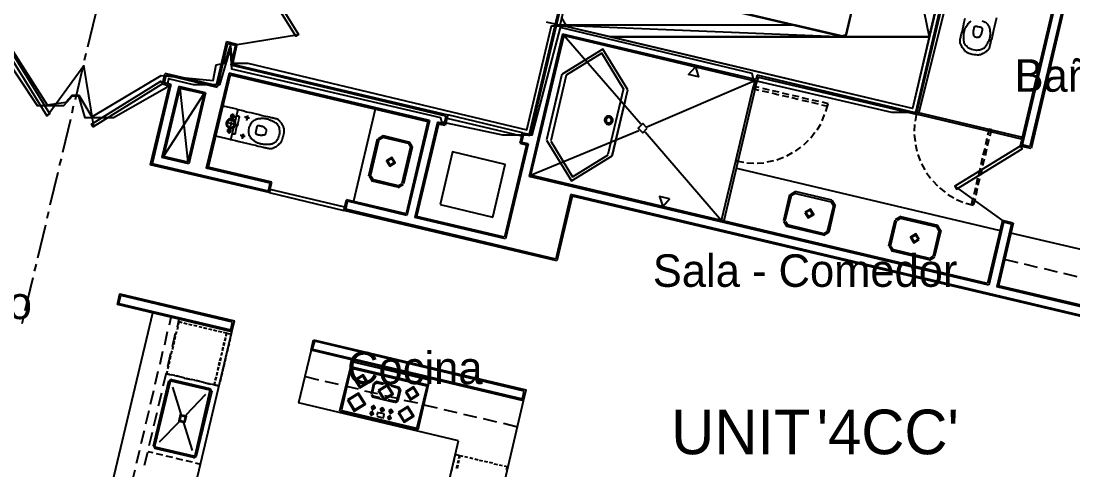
# Model space of a CAD drawing. Header units: feet. Extents: x -84 to 198, y -22 to 181.
# Drawn here: x 76.67 to 115.48, y 88.21 to 104.78 of the extents above; entities that cross this region are included whole.
import ezdxf
from ezdxf.enums import TextEntityAlignment as Align

# ---------------------------------------------------------------- set-up
doc = ezdxf.new("R2010")
doc.units = ezdxf.units.FT
for name, color, linetype in [('A-AREA-COMUN', 252, 'CONTINUOUS'), ('A-AREA-UNIDAD', 30, 'CONTINUOUS'), ('A-LINEA', 7, 'CONTINUOUS'), ('A-LINEA-FINA', 9, 'CONTINUOUS'), ('A-MURO-CONCRETO', 8, 'CONTINUOUS'), ('A-NOMBRE-ESPACIO', 2, 'CONTINUOUS'), ('A-TEXTO-PDF', 3, 'CONTINUOUS')]:
    doc.layers.add(name, color=color, linetype=linetype)

msp = doc.modelspace()

# ---------------------------------------------------------------- linework, layer by layer
at = {"layer": 'A-AREA-COMUN'}
for points in [[(97.12, 106.5244), (106.912, 104.2133), (107.12, 104.2844), (108.992, 112.3378)], [(76.192, 103.9644), (77.632, 101.6889), (78.32, 101.7778), (78.56, 102.0444), (78.8, 102.0444), (79.28, 101.2444), (81.84, 102.7733), (83.76, 102.5778), (83.872, 103.1644), (84.192, 103.2178), (84.4, 103.8578), (84.448, 103.2178), (85.04, 103.2178), (95.328, 100.7644), (96.24, 104.6044), (96.8, 104.6044), (96.608, 104.9244)]]:
    msp.add_lwpolyline(points, dxfattribs=at)
at = {"layer": 'A-AREA-UNIDAD'}
msp.add_lwpolyline([(110.848, 105.6533), (109.792, 101.4044), (108.8, 101.4044), (103.712, 102.5778), (103.648, 102.8444), (96.56, 104.5333), (95.52, 100.5689), (94.448, 100.5689), (92.192, 101.0489), (92.16, 101.2089), (84.448, 103.0044), (84.4, 103.8044), (84, 102.4178), (83.04, 102.4178), (82.112, 102.6489), (82.048, 102.3289), (80.08, 101.2089), (79.04, 101.2089), (78.8, 102.0089), (78.56, 102.0089), (78.24, 101.6533), (77.28, 101.6533), (75.872, 103.7689)], dxfattribs=at)
at = {"layer": 'A-LINEA'}
for p, q in [((110.8267, 106.3511), (109.6667, 101.3911)), ((110.8667, 106.2844), (109.6933, 101.3378)), ((115.2667, 105.9778), (113.8933, 100.1378)), ((115.3333, 106.0178), (113.9333, 100.0711)), ((96.64, 105.7911), (95.4133, 100.6044)), ((96.7067, 105.8311), (95.4533, 100.5378)), ((114.76, 105.3644), (113.5333, 100.1644)), ((114.8267, 105.4044), (113.6, 100.2044)), ((79.1333, 103.8311), (79.4267, 105.0444)), ((96.04, 104.7511), (96.56, 104.6311)), ((84.2533, 104.0178), (83.8667, 102.4044)), ((84.6478, 103.9119), (86.9103, 104.2816)), ((96.6533, 104.2978), (95.4133, 99.0444)), ((96.6933, 104.2444), (95.4667, 99.0844)), ((103.7867, 102.6178), (96.6533, 104.2978)), ((96.6933, 104.2444), (103.8267, 102.5511)), ((99.5333, 100.9778), (96.6933, 104.2444)), ((84.2933, 103.9511), (83.9067, 102.3378)), ((84.2933, 103.9511), (84.5867, 103.8844)), ((84.5867, 103.8844), (84.4133, 103.1511)), ((79.0133, 103.3378), (79.08, 103.5911)), ((77.6416, 101.2752), (78.9859, 103.1322)), ((78.68, 101.8844), (78.96, 103.0978)), ((78.9741, 103.1433), (79.3438, 100.8808)), ((81.8933, 102.4578), (81.9867, 102.8444)), ((83.8667, 102.4044), (81.9867, 102.8444)), ((84.3467, 102.8578), (83.5067, 99.3511)), ((91.7467, 101.1111), (84.3467, 102.8578)), ((92.3467, 101.2711), (84.4133, 103.1511)), ((84.48, 103.1911), (92.4133, 101.3111)), ((81.8933, 102.4578), (82.1333, 102.3911)), ((81.96, 102.4978), (82.0267, 102.7911)), ((82.2, 102.4311), (81.96, 102.4978)), ((82.0267, 102.7911), (83.9067, 102.3378)), ((84.3867, 102.7911), (83.5733, 99.3911)), ((84.3867, 102.7911), (91.68, 101.0711)), ((96.6267, 102.8178), (96.0533, 100.3911)), ((96.7867, 102.7778), (96.2133, 100.3511)), ((99.76, 100.8711), (103.7467, 102.5778)), ((103.8267, 102.7778), (103.7867, 102.6178)), ((109.6667, 101.3911), (103.8267, 102.7778)), ((103.8667, 102.7111), (103.8267, 102.5511)), ((103.8667, 102.7111), (109.6933, 101.3378)), ((82.1333, 102.3911), (81.44, 99.4711)), ((82.2, 102.4311), (81.5067, 99.5111)), ((82.4933, 102.3644), (81.8667, 99.7378)), ((82.5333, 102.2978), (81.9333, 99.7778)), ((81.9333, 99.7778), (83.4267, 102.0978)), ((83.48, 102.1244), (82.4933, 102.3644)), ((82.5333, 102.2978), (83.4267, 102.0978)), ((82.5333, 102.2978), (82.8267, 99.5644)), ((83.4267, 102.0978), (82.8267, 99.5644)), ((83.48, 102.1244), (82.8667, 99.5111)), ((96.5333, 102.4178), (96.0533, 100.3911)), ((98.8933, 102.2844), (98.32, 99.8578)), ((103.72, 102.3244), (103.72, 102.3244)), ((103.7467, 102.4044), (103.7467, 102.4044)), ((103.7467, 102.4044), (103.7467, 102.4044)), ((104.0133, 102.2044), (104.2533, 102.1511)), ((104.28, 102.2311), (104.04, 102.2844)), ((104.3867, 102.1244), (104.6267, 102.0578)), ((104.64, 102.1511), (104.4, 102.2044)), ((105.0133, 102.0578), (104.76, 102.1111)), ((104.7467, 102.0311), (104.9867, 101.9778)), ((105.1067, 101.9511), (105.3467, 101.8978)), ((105.3733, 101.9778), (105.1333, 102.0311)), ((105.48, 101.8578), (105.72, 101.8044)), ((105.7333, 101.8844), (105.4933, 101.9378)), ((105.84, 101.7778), (106.08, 101.7244)), ((106.1067, 101.8044), (105.8533, 101.8578)), ((106.4533, 101.7244), (106.2267, 101.7778)), ((106.36, 101.4444), (106.4533, 101.7244)), ((78.56, 101.3911), (78.6133, 101.6444)), ((84.0933, 101.6044), (83.8533, 100.5778)), ((84.1507, 101.6299), (84.0946, 101.5952)), ((84.64, 101.5244), (84.1467, 101.6311)), ((84.4267, 100.4444), (84.6667, 101.4711)), ((84.6787, 101.467), (84.6441, 101.5232)), ((89.7333, 101.5244), (88.9333, 98.1244)), ((92.4133, 101.3111), (92.32, 100.9244)), ((106.2267, 101.0978), (106.32, 101.3244)), ((109.7067, 101.3778), (109.6533, 101.0844)), ((109.7067, 101.3778), (109.6533, 101.0844)), ((78.2133, 99.9378), (78.5067, 101.1511)), ((91.68, 101.0711), (90.88, 97.6578)), ((91.7467, 101.1111), (90.9067, 97.6044)), ((92.04, 101.0444), (91.2, 97.5244)), ((92.08, 100.9778), (91.2667, 97.5644)), ((92.28, 100.9778), (92.04, 101.0444)), ((92.32, 100.9244), (92.08, 100.9778)), ((92.3467, 101.2711), (92.28, 100.9778)), ((98.2041, 101.1529), (98.2002, 101.1264)), ((98.2002, 101.1264), (98.2011, 101.0997)), ((98.2011, 101.0997), (98.2065, 101.0736)), ((98.2124, 101.1783), (98.2041, 101.1529)), ((98.2065, 101.0736), (98.2164, 101.0487)), ((98.2251, 101.2018), (98.2124, 101.1783)), ((98.2164, 101.0487), (98.2305, 101.026)), ((98.2416, 101.2228), (98.2251, 101.2018)), ((98.2305, 101.026), (98.2483, 101.0061)), ((98.2616, 101.2406), (98.2416, 101.2228)), ((98.2483, 101.0061), (98.2693, 100.9895)), ((98.256, 101.1407), (98.2535, 101.1234)), ((98.2535, 101.1234), (98.254, 101.106)), ((98.254, 101.106), (98.2576, 101.0889)), ((98.2614, 101.1572), (98.256, 101.1407)), ((98.2576, 101.0889), (98.264, 101.0727)), ((98.2697, 101.1726), (98.2614, 101.1572)), ((98.2843, 101.2547), (98.2616, 101.2406)), ((98.264, 101.0727), (98.2732, 101.0579)), ((98.2693, 100.9895), (98.2928, 100.9769)), ((98.2805, 101.1863), (98.2697, 101.1726)), ((98.2732, 101.0579), (98.2848, 101.0449)), ((98.2935, 101.1979), (98.2805, 101.1863)), ((98.3091, 101.2646), (98.2843, 101.2547)), ((98.2848, 101.0449), (98.2985, 101.0341)), ((98.2928, 100.9769), (98.3182, 100.9685)), ((98.3083, 101.2071), (98.2935, 101.1979)), ((98.2985, 101.0341), (98.3139, 101.0259)), ((98.3245, 101.2135), (98.3083, 101.2071)), ((98.3353, 101.27), (98.3091, 101.2646)), ((98.3139, 101.0259), (98.3304, 101.0204)), ((98.3182, 100.9685), (98.3447, 100.9647)), ((98.3416, 101.2171), (98.3245, 101.2135)), ((98.3304, 101.0204), (98.3477, 101.0179)), ((98.362, 101.2709), (98.3353, 101.27)), ((98.359, 101.2176), (98.3416, 101.2171)), ((98.3447, 100.9647), (98.3714, 100.9655)), ((98.3477, 101.0179), (98.3651, 101.0185)), ((98.3762, 101.2151), (98.359, 101.2176)), ((98.3884, 101.267), (98.362, 101.2709)), ((98.3651, 101.0185), (98.3822, 101.022)), ((98.3714, 100.9655), (98.3975, 100.971)), ((98.3928, 101.2097), (98.3762, 101.2151)), ((98.3822, 101.022), (98.3984, 101.0285)), ((98.4138, 101.2587), (98.3884, 101.267)), ((98.4081, 101.2014), (98.3928, 101.2097)), ((98.3975, 100.971), (98.4224, 100.9809)), ((98.3984, 101.0285), (98.4132, 101.0377)), ((98.4218, 101.1906), (98.4081, 101.2014)), ((98.4132, 101.0377), (98.4262, 101.0493)), ((98.4374, 101.246), (98.4138, 101.2587)), ((98.4334, 101.1776), (98.4218, 101.1906)), ((98.4224, 100.9809), (98.4451, 100.9949)), ((98.4262, 101.0493), (98.437, 101.063)), ((98.4426, 101.1628), (98.4334, 101.1776)), ((98.437, 101.063), (98.4452, 101.0783)), ((98.4584, 101.2295), (98.4374, 101.246)), ((98.4491, 101.1466), (98.4426, 101.1628)), ((98.4451, 100.9949), (98.465, 101.0127)), ((98.4452, 101.0783), (98.4507, 101.0949)), ((98.4526, 101.1296), (98.4491, 101.1466)), ((98.4507, 101.0949), (98.4532, 101.1121)), ((98.4532, 101.1121), (98.4526, 101.1296)), ((98.4762, 101.2095), (98.4584, 101.2295)), ((98.465, 101.0127), (98.4816, 101.0337)), ((98.4902, 101.1868), (98.4762, 101.2095)), ((98.4816, 101.0337), (98.4942, 101.0573)), ((98.5002, 101.162), (98.4902, 101.1868)), ((98.4942, 101.0573), (98.5026, 101.0827)), ((98.5056, 101.1358), (98.5002, 101.162)), ((98.5026, 101.0827), (98.5064, 101.1091)), ((98.5064, 101.1091), (98.5056, 101.1358)), ((106.04, 100.7644), (106.1733, 100.9778)), ((109.64, 100.9644), (109.6267, 100.7111)), ((109.64, 100.9644), (109.6267, 100.7111)), ((83.8546, 100.5685), (83.8893, 100.5124)), ((83.8933, 100.5244), (84.3733, 100.4178)), ((90.0317, 100.5466), (89.8311, 100.4228)), ((90.0267, 100.5511), (90.9733, 100.3244)), ((95.1733, 100.6578), (95.08, 100.2711)), ((95.2133, 100.6044), (95.1333, 100.3111)), ((95.1733, 100.6578), (95.4133, 100.6044)), ((95.4533, 100.5378), (95.2133, 100.6044)), ((95.4667, 99.0844), (99.4667, 100.7378)), ((99.6933, 100.6844), (102.52, 97.4178)), ((105.8133, 100.4711), (105.96, 100.6711)), ((109.6267, 100.5911), (109.6533, 100.3378)), ((109.6267, 100.5911), (109.6533, 100.3378)), ((112.4267, 100.7378), (112.4267, 100.7378)), ((112.4267, 100.7378), (112.4267, 100.7378)), ((84.3826, 100.4057), (84.4387, 100.4404)), ((89.5067, 99.0711), (89.8267, 100.4311)), ((89.56, 99.0578), (89.88, 100.4178)), ((90.0164, 100.4818), (89.896, 100.4075)), ((90.0133, 100.4978), (90.96, 100.2711)), ((91.04, 100.1378), (90.72, 98.7778)), ((91.1067, 100.1244), (90.7867, 98.7644)), ((91.0506, 100.1348), (90.9764, 100.2551)), ((91.1155, 100.1194), (90.9917, 100.32)), ((95.3867, 100.2444), (94.5467, 96.7378)), ((95.3867, 100.2444), (95.1333, 100.2978)), ((105.24, 99.9778), (105.44, 100.1244)), ((105.5467, 100.2044), (105.72, 100.3778)), ((109.6667, 100.2178), (109.72, 99.9778)), ((109.6667, 100.2178), (109.72, 99.9778)), ((112.3067, 100.4444), (112.2533, 100.2044)), ((112.3067, 100.4444), (112.2533, 100.2044)), ((112.3333, 100.1778), (112.3867, 100.4178)), ((112.3333, 100.1778), (112.3867, 100.4178)), ((113.9333, 100.0711), (113.5333, 100.1644)), ((113.56, 100.4711), (113.56, 100.4711)), ((113.8933, 100.1378), (113.6, 100.2044)), ((82.8667, 99.5111), (81.8667, 99.7378)), ((82.8267, 99.5644), (81.9333, 99.7778)), ((104.56, 99.6578), (104.8, 99.7511)), ((104.92, 99.8044), (105.1333, 99.9244)), ((109.76, 99.8578), (109.84, 99.6178)), ((109.76, 99.8578), (109.84, 99.6178)), ((112.2267, 100.0711), (112.16, 99.8311)), ((112.2267, 100.0711), (112.1733, 99.8311)), ((112.2533, 99.8178), (112.3067, 100.0578)), ((112.2533, 99.8178), (112.3067, 100.0578)), ((78.0933, 99.4444), (78.16, 99.6978)), ((85.8267, 98.4444), (81.44, 99.4711)), ((85.8, 98.4978), (81.5067, 99.5111)), ((85.8667, 98.7911), (83.5067, 99.3511)), ((85.92, 98.8311), (83.5733, 99.3911)), ((103.04, 99.6178), (103.3333, 99.5644)), ((103.0667, 99.5644), (103.0667, 99.5644)), ((103.0667, 99.5644), (103.0667, 99.5644)), ((103.0667, 99.3511), (112.8, 97.0444)), ((103.4533, 99.5511), (103.7067, 99.5378)), ((103.8267, 99.5378), (104.08, 99.5511)), ((104.2, 99.5778), (104.44, 99.6311)), ((109.8933, 99.5111), (110.0133, 99.2844)), ((109.8933, 99.5111), (110.0133, 99.2844)), ((112.0533, 99.3511), (112, 99.0978)), ((112.0533, 99.3511), (112, 99.0978)), ((112.1333, 99.7111), (112.08, 99.4711)), ((112.1333, 99.7111), (112.08, 99.4711)), ((112.16, 99.4444), (112.2133, 99.6978)), ((112.16, 99.4444), (112.2133, 99.6978)), ((77.7467, 97.9911), (78.04, 99.2044)), ((89.5111, 99.0628), (89.635, 98.8623)), ((89.576, 99.0475), (89.6503, 98.9271)), ((112.3733, 95.0311), (95.4133, 99.0444)), ((112.3333, 95.0978), (95.4667, 99.0844)), ((110.08, 99.1778), (110.2267, 98.9778)), ((110.08, 99.1778), (110.2267, 98.9778)), ((111.96, 98.9778), (111.9067, 98.7378)), ((111.96, 98.9778), (111.9067, 98.7378)), ((111.9867, 98.7244), (112.04, 98.9644)), ((111.9867, 98.7244), (112.04, 98.9644)), ((112.08, 99.0844), (112.1333, 99.3244)), ((112.08, 99.0844), (112.1333, 99.3244)), ((85.8, 98.4978), (85.8667, 98.7911)), ((85.8267, 98.4444), (85.92, 98.8311)), ((90.5733, 98.6444), (89.6267, 98.8711)), ((90.6, 98.6978), (89.64, 98.9244)), ((90.5816, 98.6356), (90.7822, 98.7594)), ((90.597, 98.7005), (90.7173, 98.7748)), ((110.3067, 98.8844), (110.48, 98.6978)), ((110.3067, 98.8844), (110.48, 98.6978)), ((110.56, 98.6178), (110.76, 98.4578)), ((110.56, 98.6178), (110.76, 98.4578)), ((111.1291, 98.6694), (112.8877, 97.4005)), ((111.88, 98.6178), (111.8267, 98.3778)), ((111.88, 98.6178), (111.8267, 98.3778)), ((111.9067, 98.3511), (111.96, 98.6044)), ((111.9067, 98.3511), (111.96, 98.6044)), ((96.96, 98.3778), (96.4, 95.9911)), ((97, 98.3111), (96.44, 95.9244)), ((118.1067, 93.3644), (96.96, 98.3778)), ((118.1467, 93.3111), (97, 98.3111)), ((105.0267, 98.3644), (104.8, 97.4044)), ((105.08, 98.3378), (104.8533, 97.3911)), ((105.2317, 98.48), (105.0311, 98.3561)), ((105.2164, 98.4151), (105.096, 98.3408)), ((106.5733, 98.0978), (105.2133, 98.4178)), ((106.5867, 98.1644), (105.2267, 98.4844)), ((110.8667, 98.3778), (111.08, 98.2578)), ((110.8667, 98.3778), (111.08, 98.2578)), ((111.1867, 98.1911), (111.4133, 98.0978)), ((111.1867, 98.1911), (111.4133, 98.0978)), ((111.8267, 98.0044), (111.88, 98.2311)), ((111.8267, 98.0044), (111.88, 98.2311)), ((88.5867, 97.7911), (88.68, 98.1778)), ((88.6533, 97.8178), (88.72, 98.1244)), ((96.4, 95.9911), (88.6533, 97.8311)), ((90.88, 97.6578), (88.68, 98.1778)), ((90.9067, 97.6044), (88.72, 98.1244)), ((92.1333, 98.0044), (94.08, 97.5378)), ((106.4267, 97.0178), (106.6533, 97.9778)), ((106.48, 97.0044), (106.7067, 97.9644)), ((106.6506, 97.9748), (106.5764, 98.0951)), ((106.7155, 97.9594), (106.5917, 98.16)), ((111.5333, 98.0578), (111.8133, 97.9778)), ((111.5333, 98.0578), (111.8133, 97.9778)), ((77.64, 97.4978), (77.6933, 97.7511)), ((96.44, 95.9244), (88.5867, 97.7911)), ((94.5467, 96.7378), (91.2, 97.5244)), ((94.5067, 96.8044), (91.2667, 97.5644)), ((108.6933, 96.4844), (108.92, 97.4444)), ((108.7467, 96.4711), (108.9733, 97.4178)), ((109.125, 97.56), (108.9245, 97.4361)), ((109.1097, 97.4951), (108.9894, 97.4208)), ((109.1067, 97.4978), (110.4667, 97.1778)), ((109.12, 97.5644), (110.48, 97.2444)), ((112.88, 97.4178), (112.3333, 95.0978)), ((113.28, 97.3244), (112.88, 97.4178)), ((77.2933, 96.0444), (77.5867, 97.2578)), ((104.8045, 97.3961), (104.9283, 97.1956)), ((104.8694, 97.3808), (104.9436, 97.2605)), ((104.92, 97.2044), (106.28, 96.8844)), ((104.9333, 97.2711), (106.2933, 96.9378)), ((110.5467, 97.0578), (110.32, 96.0978)), ((110.6, 97.0444), (110.3733, 96.0844)), ((110.544, 97.0414), (110.4697, 97.1618)), ((110.6089, 97.0261), (110.485, 97.2266)), ((112.92, 97.3511), (112.3733, 95.0311)), ((113.2133, 97.2844), (112.6667, 94.9644)), ((113.28, 97.3244), (112.7333, 95.0044)), ((113.2133, 97.2844), (112.92, 97.3511)), ((106.2883, 96.8756), (106.4889, 96.9994)), ((106.3036, 96.9405), (106.424, 97.0148)), ((118.0533, 95.8044), (113.1867, 96.9511)), ((108.6978, 96.4761), (108.8216, 96.2756)), ((108.7627, 96.4608), (108.837, 96.3405)), ((110.1733, 95.9644), (108.8133, 96.2844)), ((110.1867, 96.0178), (108.8267, 96.3511)), ((110.1816, 95.9556), (110.3822, 96.0794)), ((110.197, 96.0205), (110.3173, 96.0948)), ((113.4533, 95.8578), (112.96, 95.9778)), ((77.1733, 95.5511), (77.24, 95.8044)), ((114.1733, 95.6844), (113.6933, 95.8044)), ((114.9067, 95.5111), (114.4267, 95.6311)), ((76.8267, 94.0978), (77.12, 95.3111)), ((115.64, 95.3378), (115.1467, 95.4578)), ((117.64, 93.7911), (112.6667, 94.9644)), ((117.6, 93.8578), (112.7333, 95.0044)), ((84.4533, 93.3111), (80.2267, 94.3111)), ((80.28, 94.3511), (80.36, 94.6444)), ((80.28, 94.3511), (84.4133, 93.3778)), ((84.48, 93.6711), (80.36, 94.6444)), ((79.44, 85.1644), (81.5333, 94.0044)), ((76.72, 93.6178), (76.7733, 93.8578)), ((82.1467, 93.5644), (82.2133, 93.8444)), ((82.44, 93.4978), (82.5067, 93.7778)), ((82.68, 93.6444), (82.8, 93.6044)), ((82.8533, 93.5911), (82.9733, 93.5644)), ((83.04, 93.5511), (83.16, 93.5244)), ((84.4133, 93.3778), (84.48, 93.6711)), ((84.4533, 93.3111), (84.5467, 93.7111)), ((81.9733, 92.8311), (82.08, 93.3244)), ((82.2667, 92.7644), (82.3733, 93.2578)), ((82.3467, 93.0311), (82.3733, 93.1511)), ((82.3867, 93.2044), (82.4267, 93.3244)), ((82.44, 93.3911), (82.4667, 93.5111)), ((82.84, 86.5244), (84.4533, 93.3111)), ((83.2267, 93.5111), (83.3467, 93.4844)), ((83.4, 93.4711), (83.5333, 93.4311)), ((83.5867, 93.4178), (83.7067, 93.3911)), ((83.7733, 93.3778), (83.8933, 93.3511)), ((83.9467, 93.3378), (84.08, 93.3111)), ((82.2667, 92.6578), (82.2933, 92.7778)), ((82.3067, 92.8444), (82.3333, 92.9644)), ((84.16, 92.9111), (84.1333, 92.7911)), ((84.16, 92.7911), (84.1867, 92.9111)), ((84.2133, 93.0978), (84.1733, 92.9778)), ((84.2, 92.9778), (84.2267, 93.0978)), ((84.3467, 92.8711), (84.32, 92.7511)), ((84.3867, 93.0578), (84.36, 92.9378)), ((87.3733, 92.6311), (87.4667, 93.0178)), ((87.4267, 92.6711), (87.5067, 92.9644)), ((87.4667, 93.0178), (95.3067, 91.1644)), ((95.24, 91.1244), (87.5067, 92.9644)), ((81.8, 92.1111), (81.9067, 92.5911)), ((82.0933, 92.0311), (82.2, 92.5244)), ((82.1733, 92.2978), (82.2, 92.4178)), ((82.2133, 92.4844), (82.2533, 92.6044)), ((84.04, 92.3644), (84, 92.2444)), ((84.0267, 92.2444), (84.0533, 92.3644)), ((84.08, 92.5511), (84.0533, 92.4311)), ((84.0667, 92.4311), (84.0933, 92.5511)), ((84.12, 92.7378), (84.0933, 92.6178)), ((84.1067, 92.6044), (84.1467, 92.7244)), ((84.2533, 92.5111), (84.2267, 92.3911)), ((84.3067, 92.6978), (84.28, 92.5644)), ((87.3733, 92.6311), (86.9067, 90.6844)), ((95.2133, 90.7644), (87.3733, 92.6311)), ((87.4267, 92.6711), (95.1733, 90.8311)), ((82.0933, 91.9378), (82.12, 92.0578)), ((82.1333, 92.1111), (82.16, 92.2311)), ((83.9467, 92.0044), (83.92, 91.8844)), ((83.9333, 91.8844), (83.9733, 92.0044)), ((83.9867, 92.1911), (83.96, 92.0711)), ((83.9867, 92.0578), (84.0133, 92.1778)), ((84.1733, 92.1511), (84.1467, 92.0178)), ((84.2133, 92.3244), (84.1867, 92.2044)), ((88.8267, 92.0178), (88.4267, 90.3778)), ((88.8267, 92.0178), (91.6933, 91.3378)), ((81.6267, 91.3778), (81.7333, 91.8578)), ((81.92, 91.3111), (82.04, 91.7911)), ((82.0267, 91.7644), (82.2133, 91.7244)), ((82.0533, 91.7644), (82.08, 91.8711)), ((82.16, 91.7378), (82.0533, 91.7644)), ((82.3467, 91.6978), (82.2267, 91.7244)), ((82.3333, 91.6978), (82.5733, 91.6444)), ((82.52, 91.6578), (82.4, 91.6844)), ((82.7067, 91.6044), (82.5867, 91.6311)), ((82.6933, 91.6044), (82.9467, 91.5511)), ((82.8933, 91.5644), (82.7733, 91.5911)), ((83.8667, 91.6444), (83.8267, 91.5244)), ((83.8533, 91.5111), (83.88, 91.6311)), ((83.9067, 91.8178), (83.88, 91.6978)), ((83.8933, 91.6978), (83.92, 91.8178)), ((84.04, 91.5911), (84.0133, 91.4711)), ((84.0933, 91.7778), (84.0533, 91.6578)), ((84.1333, 91.9644), (84.1067, 91.8444)), ((87.6533, 91.5244), (87.1333, 91.6578)), ((88.84, 91.9511), (88.4933, 90.4311)), ((88.8779, 91.9639), (88.8539, 91.949)), ((88.8667, 91.9644), (91.6267, 91.3111)), ((81.56, 89.0978), (82.12, 91.4978)), ((81.6133, 89.0844), (82.1867, 91.4844)), ((82.2266, 91.5488), (82.1223, 91.4844)), ((82.2113, 91.4839), (82.1872, 91.469)), ((82.2, 91.4978), (83.6267, 91.1644)), ((82.2267, 91.5511), (83.64, 91.2178)), ((82.2667, 91.2711), (82.5733, 90.2711)), ((83.08, 91.5244), (82.9467, 91.5511)), ((83.0667, 91.5244), (83.3067, 91.4711)), ((83.2533, 91.4844), (83.1333, 91.5111)), ((83.44, 91.4311), (83.32, 91.4578)), ((83.4267, 91.4444), (83.6667, 91.3778)), ((83.6267, 91.3911), (83.4933, 91.4178)), ((83.7177, 91.1112), (83.6533, 91.2154)), ((83.7867, 91.3511), (83.9733, 91.3111)), ((83.8133, 91.3511), (83.84, 91.4578)), ((88.3867, 91.3644), (87.8933, 91.4711)), ((89.12, 91.1911), (88.6267, 91.2978)), ((89.68, 91.4044), (89.5867, 91.0044)), ((89.7067, 91.3778), (89.6267, 91.0178)), ((89.7866, 91.4688), (89.6823, 91.4044)), ((89.7938, 91.4162), (89.7216, 91.3716)), ((90.6, 91.2711), (89.7733, 91.4711)), ((90.04, 91.3644), (89.7867, 91.4178)), ((90.5733, 91.2311), (90.3333, 91.2978)), ((90.6251, 91.1573), (90.5805, 91.2295)), ((90.6777, 91.1645), (90.6133, 91.2688)), ((91.64, 91.2844), (91.28, 89.7644)), ((91.6933, 91.3378), (91.3067, 89.6978)), ((91.6528, 91.2865), (91.6379, 91.3106)), ((81.4533, 90.6444), (81.5733, 91.1378)), ((81.7467, 90.5778), (81.8667, 91.0578)), ((83.48, 90.9911), (82.7467, 90.2311)), ((83.64, 91.1378), (83.08, 88.7378)), ((83.7067, 91.1244), (83.1333, 88.7244)), ((83.6528, 91.1265), (83.6379, 91.1506)), ((89.84, 91.0178), (89.36, 91.1244)), ((89.589, 90.9911), (89.6534, 90.8868)), ((89.6283, 90.9983), (89.6729, 90.9261)), ((90.4667, 90.6978), (89.64, 90.8978)), ((89.92, 90.8711), (89.6667, 90.9378)), ((90.5733, 90.8444), (90.0933, 90.9511)), ((90.6267, 91.1644), (90.5333, 90.7911)), ((90.6667, 91.1644), (90.5733, 90.7644)), ((95.1733, 90.8311), (95.24, 91.1244)), ((95.2133, 90.7644), (95.3067, 91.1644)), ((92.8133, 89.2844), (86.9067, 90.6844)), ((88.4939, 90.429), (88.5087, 90.405)), ((89.6533, 90.5511), (89.64, 90.4844)), ((89.9867, 90.4711), (89.96, 90.4044)), ((90, 90.4711), (89.9867, 90.3911)), ((89.9867, 90.4711), (89.9867, 90.4711)), ((90.4667, 90.7511), (90.2133, 90.8044)), ((90.4729, 90.7394), (90.5451, 90.784)), ((90.48, 90.7001), (90.5843, 90.7645)), ((91.3067, 90.6711), (90.8133, 90.7778)), ((92.04, 90.4978), (91.5467, 90.6044)), ((92.76, 90.3244), (92.28, 90.4311)), ((93.36, 82.9111), (95.2133, 90.7644)), ((81.28, 89.9111), (81.4, 90.4044)), ((81.5733, 89.8444), (81.6933, 90.3378)), ((88.4267, 90.3778), (91.3067, 89.6978)), ((88.5067, 90.4044), (91.2667, 89.7511)), ((89.6, 90.3378), (89.5867, 90.2578)), ((89.8267, 90.3244), (89.8, 90.2178)), ((89.8005, 90.2024), (89.8154, 90.1783)), ((89.8133, 90.1911), (90.0133, 90.1378)), ((89.8513, 90.3372), (89.8272, 90.3224)), ((89.8533, 90.3378), (90.0533, 90.2978)), ((90.0154, 90.1383), (90.0395, 90.1532)), ((90.04, 90.1511), (90.0667, 90.2711)), ((90.0661, 90.2598), (90.0513, 90.2839)), ((90.2533, 90.1778), (90.2267, 90.1111)), ((90.2533, 90.1778), (90.2533, 90.1778)), ((90.2667, 90.1778), (90.2533, 90.0978)), ((90.3067, 90.3911), (90.28, 90.3244)), ((90.32, 90.3911), (90.3067, 90.3244)), ((90.3067, 90.3911), (90.3067, 90.3911)), ((93.4933, 90.1511), (93.0133, 90.2578)), ((94.2267, 89.9778), (93.7333, 90.0978)), ((81.1067, 89.1911), (81.2267, 89.6711)), ((82.5067, 89.9911), (81.7733, 89.2311)), ((82.6667, 89.9511), (82.9867, 88.9244)), ((91.2687, 89.7516), (91.2928, 89.7665)), ((94.9867, 89.7911), (94.4667, 89.9244)), ((81.4, 89.1111), (81.52, 89.6044)), ((91.6667, 84.4444), (92.8133, 89.2844)), ((80.9333, 88.4578), (81.0533, 88.9378)), ((81.2267, 88.3911), (81.3467, 88.8711)), ((81.3467, 88.8978), (81.5333, 88.8578)), ((81.5623, 89.0977), (81.6267, 88.9934)), ((83.04, 88.6711), (81.6133, 89.0044)), ((83.0533, 88.7244), (81.6267, 89.0578)), ((81.6272, 89.0824), (81.6421, 89.0583)), ((81.6533, 88.8178), (81.8933, 88.7644)), ((82.0133, 88.7378), (82.2667, 88.6844)), ((82.3867, 88.6444), (82.6267, 88.5911)), ((82.7467, 88.5644), (82.9867, 88.5111)), ((83.04, 88.6601), (83.1443, 88.7245)), ((83.0554, 88.725), (83.0795, 88.7398)), ((92.6533, 88.6178), (92.6267, 88.4844)), ((92.7867, 88.4578), (92.8133, 88.5778)), ((92.8267, 88.5644), (92.8, 88.4444)), ((93.16, 88.6711), (93.04, 88.6978)), ((93.3467, 88.6178), (93.2267, 88.6578)), ((93.5333, 88.5778), (93.4133, 88.6044)), ((93.7067, 88.5378), (93.5867, 88.5644)), ((93.8933, 88.4978), (93.7733, 88.5244)), ((94.08, 88.4578), (93.96, 88.4844)), ((80.76, 87.7244), (80.88, 88.2178)), ((83.1067, 88.4711), (83.2933, 88.4311)), ((92.56, 88.2444), (92.5333, 88.1244)), ((92.6, 88.4311), (92.5733, 88.3111)), ((92.7333, 88.2711), (92.7733, 88.3911)), ((92.7867, 88.3911), (92.76, 88.2711)), ((94.2667, 88.4044), (94.1333, 88.4311)), ((94.44, 88.3644), (94.32, 88.3911))]:
    msp.add_line(p, q, dxfattribs=at)
for points in [[(97.7333, 117.0311), (106.56, 114.9378), (106.7867, 115.9111), (114.5733, 114.0711), (113.88, 111.1511), (111.9333, 111.6178), (109.56, 101.5511), (96.56, 104.6311), (97.0133, 106.5778), (107.0933, 104.1911), (109.0133, 112.2978), (97.28, 115.0844), (97.7333, 117.0311)], [(85.3333, 106.8444), (86.9067, 104.2844), (86.8133, 104.2178), (85.2267, 106.7778), (85.3333, 106.8444)], [(111.4933, 104.8711), (111.4533, 104.7244), (111.4267, 104.5911), (111.4, 104.4844), (111.3867, 104.4044), (111.3733, 104.3378), (111.36, 104.2978), (111.3467, 104.2711), (111.3467, 104.2578), (111.3467, 104.2444), (111.3467, 104.2311), (111.3333, 104.2178), (111.3333, 104.2044), (111.3333, 104.1911), (111.3333, 104.1778), (111.3333, 104.1644), (111.32, 104.1511), (111.32, 104.1378), (111.32, 104.1244), (111.3067, 104.1111), (111.3067, 104.0844), (111.3067, 104.0711), (111.3067, 104.0578), (111.3067, 104.0444), (111.3067, 104.0311), (111.3067, 104.0178), (111.3067, 104.0044), (111.3067, 103.9911), (111.3067, 103.9644), (111.32, 103.9511), (111.32, 103.9378), (111.3333, 103.9244), (111.3467, 103.8978), (111.3467, 103.8844), (111.36, 103.8711), (111.3733, 103.8444), (111.3733, 103.8311), (111.3867, 103.8178), (111.4, 103.7911), (111.4133, 103.7778), (111.4267, 103.7644), (111.44, 103.7378), (111.4533, 103.7244), (111.4667, 103.6978), (111.4933, 103.6844), (111.52, 103.6578), (111.5467, 103.6311), (111.5867, 103.6178), (111.64, 103.5911), (111.6933, 103.5778), (111.76, 103.5511), (111.84, 103.5378), (111.8933, 103.5378), (111.9467, 103.5244), (112, 103.5244), (112.0267, 103.5378), (112.0667, 103.5378), (112.0933, 103.5511), (112.12, 103.5644), (112.1467, 103.5778), (112.16, 103.5911), (112.1867, 103.5911), (112.2, 103.6044), (112.2133, 103.6178), (112.24, 103.6311), (112.2533, 103.6444), (112.2667, 103.6578), (112.28, 103.6578), (112.3067, 103.6711), (112.32, 103.6844), (112.3333, 103.6978), (112.3467, 103.7111), (112.36, 103.7244), (112.3733, 103.7378), (112.3733, 103.7511), (112.3867, 103.7644), (112.4, 103.7778), (112.4, 103.7911), (112.4, 103.8044), (112.4133, 103.8178), (112.4133, 103.8311), (112.4133, 103.8444), (112.4267, 103.8578), (112.4267, 103.8711), (112.4267, 103.8844), (112.4267, 103.9111), (112.44, 103.9244), (112.44, 103.9378), (112.44, 103.9511), (112.44, 103.9644), (112.4533, 103.9644), (112.4533, 103.9778), (112.4533, 103.9911), (112.4533, 104.0044), (112.4667, 104.0444), (112.4667, 104.0844), (112.4933, 104.1378), (112.5067, 104.2178), (112.5333, 104.3244), (112.56, 104.4578), (112.6, 104.6044), (112.64, 104.7644), (112.6667, 104.9111)], [(112.1333, 104.7911), (112.1867, 104.7644), (112.24, 104.7378), (112.28, 104.7111), (112.3067, 104.6844), (112.3333, 104.6578), (112.3467, 104.6178), (112.3733, 104.5911), (112.3867, 104.5644), (112.3867, 104.5378), (112.4, 104.5244), (112.4, 104.4978), (112.4133, 104.4711), (112.4133, 104.4578), (112.4133, 104.4311), (112.4133, 104.4178), (112.4133, 104.3911), (112.4267, 104.3644), (112.4267, 104.3511), (112.4267, 104.3244), (112.4267, 104.3111), (112.4267, 104.2844), (112.4267, 104.2578), (112.4133, 104.2311), (112.4133, 104.2044), (112.4133, 104.1778), (112.4, 104.1511), (112.4, 104.1244), (112.3867, 104.0978), (112.3733, 104.0711), (112.3733, 104.0444), (112.36, 104.0311), (112.3467, 104.0044), (112.3333, 103.9778), (112.3333, 103.9644), (112.32, 103.9378), (112.3067, 103.9244), (112.2933, 103.9111), (112.2933, 103.8978), (112.28, 103.8711), (112.2667, 103.8578), (112.2533, 103.8444), (112.2533, 103.8311), (112.24, 103.8178), (112.2267, 103.8044), (112.2, 103.7911), (112.1867, 103.7644), (112.16, 103.7511), (112.1333, 103.7378), (112.1067, 103.7244), (112.0667, 103.7111), (112.0267, 103.6978), (111.9733, 103.6978), (111.92, 103.6844), (111.8667, 103.6978), (111.8, 103.7111), (111.7467, 103.7244), (111.6933, 103.7511), (111.64, 103.7778), (111.6, 103.8044), (111.5733, 103.8311), (111.5467, 103.8578), (111.52, 103.8844), (111.5067, 103.9111), (111.4933, 103.9378), (111.48, 103.9511), (111.4667, 103.9778), (111.4667, 103.9911), (111.4667, 104.0178), (111.4533, 104.0311), (111.4533, 104.0578), (111.4533, 104.0711), (111.4533, 104.0844), (111.4533, 104.1111), (111.4533, 104.1244), (111.4533, 104.1511), (111.4533, 104.1644), (111.4533, 104.1911), (111.4533, 104.2178), (111.4533, 104.2444), (111.4533, 104.2711), (111.4533, 104.2978), (111.4533, 104.3244), (111.4667, 104.3511), (111.4667, 104.3778), (111.48, 104.4044), (111.48, 104.4311), (111.4933, 104.4578), (111.4933, 104.4844), (111.5067, 104.4978), (111.52, 104.5244), (111.5333, 104.5378), (111.5333, 104.5644), (111.5467, 104.5778), (111.56, 104.5911), (111.5733, 104.6178), (111.5867, 104.6311), (111.6, 104.6444), (111.6, 104.6578), (111.6133, 104.6844), (111.64, 104.6978), (111.6533, 104.7111), (111.6667, 104.7378), (111.6933, 104.7511), (111.72, 104.7778)], [(111.9067, 104.5778), (111.8933, 104.5778), (111.88, 104.5778), (111.8667, 104.5778), (111.8667, 104.5644), (111.8533, 104.5644), (111.84, 104.5644), (111.84, 104.5511), (111.84, 104.5378), (111.8267, 104.5244), (111.8267, 104.5111), (111.8267, 104.4978), (111.8267, 104.4844), (111.8133, 104.4711), (111.8133, 104.4578), (111.8133, 104.4444), (111.8133, 104.4311), (111.8, 104.4178), (111.8, 104.4044), (111.8, 104.3911), (111.8, 104.3778), (111.8, 104.3644), (111.8, 104.3511), (111.8, 104.3378), (111.8, 104.3244), (111.8, 104.3111), (111.8133, 104.3111), (111.8133, 104.2978), (111.8133, 104.2844), (111.8133, 104.2711), (111.8133, 104.2578), (111.8133, 104.2444), (111.8267, 104.2311), (111.84, 104.2178), (111.8533, 104.2044), (111.88, 104.1911), (111.92, 104.1778), (111.9467, 104.1778), (111.9733, 104.1778), (112, 104.1778), (112.0133, 104.1911), (112.04, 104.1911), (112.04, 104.2044), (112.0533, 104.2178), (112.0533, 104.2311), (112.0667, 104.2311), (112.0667, 104.2444), (112.08, 104.2578), (112.08, 104.2711), (112.0933, 104.2711), (112.0933, 104.2844), (112.1067, 104.2978), (112.1067, 104.3111), (112.12, 104.3244), (112.12, 104.3378), (112.12, 104.3511), (112.1333, 104.3778), (112.1333, 104.3911), (112.1333, 104.4044), (112.1333, 104.4178), (112.1467, 104.4311), (112.1467, 104.4444), (112.1467, 104.4578), (112.1467, 104.4711), (112.1467, 104.4844), (112.1467, 104.4978), (112.1333, 104.4978), (112.1333, 104.5111), (112.12, 104.5244), (112.1067, 104.5378), (112.08, 104.5378), (112.0533, 104.5511), (112.0267, 104.5511), (111.9867, 104.5644), (111.96, 104.5644), (111.9333, 104.5778), (111.9067, 104.5778)], [(84.2533, 104.0178), (84.64, 103.9244), (84.48, 103.1911)], [(76.0533, 103.8311), (77.6267, 101.2844), (77.7333, 101.3511), (76.16, 103.8978), (76.0533, 103.8311)], [(99.0598, 102.2441), (98.1337, 103.7443), (96.6335, 102.8181)], [(98.9041, 102.2809), (98.0968, 103.5886), (96.7892, 102.7813)], [(81.8933, 102.4578), (79.3333, 100.8711), (79.2667, 100.9778), (81.8267, 102.5644), (81.8933, 102.4578)], [(103.7467, 102.5778), (103.6933, 102.3778), (103.7733, 102.3511), (103.8267, 102.5511), (103.7467, 102.5778)], [(98.96, 101.8444), (98.48, 99.8178), (99.0533, 102.2444)], [(103.7733, 102.3511), (103.12, 99.5911), (103.04, 99.6178), (103.6933, 102.3778), (103.7733, 102.3511)], [(103.9067, 102.3244), (103.6933, 102.3644), (103.6667, 102.2844), (103.8933, 102.2311)], [(106.2, 101.6844), (106.4267, 101.6311), (106.4533, 101.7244)], [(84.5333, 101.2444), (84.5333, 101.2578), (84.5333, 101.2711), (84.5333, 101.2844), (84.52, 101.2978), (84.5067, 101.3111), (84.4933, 101.3111), (84.48, 101.3244), (84.4667, 101.3244), (84.4533, 101.3111), (84.44, 101.3111), (84.44, 101.2978), (84.4267, 101.2978), (84.4267, 101.2844), (84.4133, 101.2711), (84.4133, 101.2578), (84.4133, 101.2444), (84.4267, 101.2311), (84.4267, 101.2178), (84.44, 101.2178), (84.44, 101.2044), (84.4533, 101.2044), (84.4667, 101.2044), (84.48, 101.2044), (84.4933, 101.2044), (84.5067, 101.2044), (84.52, 101.2178), (84.52, 101.2311), (84.5333, 101.2311), (84.5333, 101.2444)], [(84.4933, 101.3511), (84.4933, 101.3378), (84.4933, 101.3111), (84.48, 101.2844), (84.48, 101.2578), (84.4667, 101.2178), (84.4533, 101.1778), (84.4533, 101.1511), (84.44, 101.1244)], [(84.6267, 101.2978), (84.64, 101.2844), (84.6533, 101.2844), (84.6667, 101.2844), (84.68, 101.2844), (84.6933, 101.2711), (84.7067, 101.2711), (84.72, 101.2578), (84.72, 101.2444), (84.72, 101.2311), (84.7067, 101.2044), (84.6933, 101.1378), (84.68, 101.0578), (84.6533, 100.9644), (84.6267, 100.8711), (84.6, 100.7778), (84.5867, 100.6978), (84.5733, 100.6444), (84.5733, 100.6178), (84.56, 100.6044), (84.5467, 100.6044), (84.5333, 100.6044), (84.52, 100.6044), (84.5067, 100.6044), (84.4933, 100.6178), (84.48, 100.6178), (84.4667, 100.6178)], [(84.64, 101.5244), (84.6667, 101.5111), (84.7333, 101.4978), (84.8533, 101.4711), (84.9867, 101.4311), (85.1467, 101.4044), (85.2933, 101.3644), (85.4533, 101.3244), (85.5733, 101.2978), (85.68, 101.2711), (85.76, 101.2578), (85.8267, 101.2444), (85.8667, 101.2311), (85.8933, 101.2178), (85.9067, 101.2178), (85.92, 101.2178), (85.9333, 101.2178), (85.9467, 101.2044), (85.96, 101.2044), (85.9733, 101.2044), (85.9867, 101.2044), (86, 101.1911), (86.0133, 101.1911), (86.0267, 101.1911), (86.04, 101.1911), (86.0667, 101.1778), (86.08, 101.1778), (86.0933, 101.1778), (86.1067, 101.1644), (86.12, 101.1644), (86.1333, 101.1644), (86.1467, 101.1511), (86.16, 101.1378), (86.1733, 101.1378), (86.1867, 101.1244), (86.2, 101.1111), (86.2133, 101.0978), (86.2133, 101.0844), (86.2267, 101.0711), (86.24, 101.0444), (86.2533, 101.0311), (86.2667, 101.0178), (86.28, 101.0044), (86.28, 100.9911), (86.2933, 100.9644), (86.3067, 100.9511), (86.32, 100.9244), (86.3333, 100.9111), (86.3467, 100.8844), (86.3467, 100.8578), (86.36, 100.8311), (86.3733, 100.8044), (86.3733, 100.7644), (86.3733, 100.7111), (86.3733, 100.6578), (86.36, 100.6044), (86.3467, 100.5244)], [(85.0267, 101.2978), (85.0267, 101.2844), (85.0267, 101.2711), (85.0133, 101.2444), (85.0133, 101.2178), (85, 101.1911), (85, 101.1644), (85, 101.1378), (84.9867, 101.1244), (84.9867, 101.1111)], [(95.1733, 100.6578), (92.4133, 101.3111), (92.3867, 101.1911), (95.1333, 100.5378), (95.1733, 100.6578)], [(112.4533, 100.6844), (109.6933, 101.3378), (109.72, 101.4178), (112.48, 100.7644), (112.4533, 100.6844)], [(112.4533, 100.6844), (109.6933, 101.3378), (109.72, 101.4178), (112.48, 100.7644), (112.4533, 100.6844)], [(109.7467, 101.3644), (109.7467, 101.3644), (109.7467, 101.3644)], [(109.7467, 101.3644), (109.7467, 101.3644), (109.7467, 101.3644)], [(84.5867, 100.9511), (84.5867, 100.9778), (84.5867, 101.0178), (84.5867, 101.0444), (84.5733, 101.0711), (84.56, 101.0978), (84.5333, 101.1244), (84.5067, 101.1378), (84.48, 101.1511), (84.4533, 101.1644), (84.4267, 101.1644), (84.4, 101.1644), (84.36, 101.1644), (84.3333, 101.1511), (84.3067, 101.1378), (84.2933, 101.1111), (84.2667, 101.0844), (84.2533, 101.0578), (84.24, 101.0311), (84.24, 101.0044), (84.24, 100.9644), (84.2533, 100.9378), (84.2533, 100.9111), (84.28, 100.8844), (84.2933, 100.8711), (84.32, 100.8444), (84.3467, 100.8311), (84.3733, 100.8178), (84.4, 100.8178), (84.44, 100.8178), (84.4667, 100.8311), (84.4933, 100.8311), (84.52, 100.8578), (84.5467, 100.8711), (84.56, 100.8978), (84.5733, 100.9244), (84.5867, 100.9511)], [(84.6933, 100.9244), (84.6667, 100.9378), (84.6267, 100.9378), (84.5733, 100.9511), (84.4933, 100.9778), (84.4267, 100.9911), (84.3467, 101.0044), (84.2933, 101.0178), (84.2533, 101.0311), (84.24, 101.0311)], [(84.5467, 100.9644), (84.5467, 100.9911), (84.5467, 101.0044), (84.5467, 101.0311), (84.5333, 101.0578), (84.52, 101.0711), (84.5067, 101.0844), (84.4933, 101.1111), (84.4667, 101.1111), (84.44, 101.1244), (84.4267, 101.1244), (84.4, 101.1244), (84.3733, 101.1244), (84.3467, 101.1111), (84.3333, 101.0978), (84.32, 101.0844), (84.3067, 101.0711), (84.2933, 101.0444), (84.28, 101.0178), (84.28, 101.0044), (84.28, 100.9778), (84.28, 100.9511), (84.2933, 100.9244), (84.3067, 100.9111), (84.32, 100.8978), (84.3333, 100.8844), (84.36, 100.8711), (84.3867, 100.8578), (84.4, 100.8578), (84.4267, 100.8578), (84.4533, 100.8578), (84.48, 100.8711), (84.4933, 100.8844), (84.5067, 100.8978), (84.52, 100.9111), (84.5333, 100.9378), (84.5467, 100.9644)], [(84.5733, 101.2311), (84.56, 101.2311), (84.5467, 101.2444), (84.52, 101.2444), (84.4933, 101.2578), (84.4667, 101.2578), (84.44, 101.2711), (84.4133, 101.2711), (84.4, 101.2844), (84.3867, 101.2844)], [(84.4267, 101.0711), (84.4267, 101.0444), (84.4267, 101.0311), (84.4133, 100.9911), (84.4133, 100.9644), (84.4, 100.9378), (84.4, 100.9111), (84.3867, 100.8978)], [(84.5067, 101.2578), (84.5067, 101.2711), (84.4933, 101.2844), (84.48, 101.2844), (84.4667, 101.2844), (84.4533, 101.2844), (84.4533, 101.2711), (84.44, 101.2711), (84.44, 101.2578), (84.4533, 101.2444), (84.4533, 101.2311), (84.4667, 101.2311), (84.48, 101.2311), (84.4933, 101.2311), (84.5067, 101.2444), (84.5067, 101.2578)], [(85.1067, 101.1911), (85.0933, 101.1911), (85.08, 101.1911), (85.0533, 101.2044), (85.0267, 101.2044), (85, 101.2178), (84.9733, 101.2178), (84.9467, 101.2311), (84.9333, 101.2311), (84.92, 101.2311)], [(85.04, 101.2044), (85.04, 101.2178), (85.04, 101.2311), (85.0267, 101.2444), (85.0133, 101.2444), (85, 101.2444), (84.9867, 101.2444), (84.9867, 101.2311), (84.9733, 101.2178), (84.9733, 101.2044), (84.9867, 101.1911), (84.9867, 101.1778), (85, 101.1778), (85.0133, 101.1778), (85.0267, 101.1778), (85.04, 101.1911), (85.04, 101.2044)], [(85.0933, 100.8311), (85.1067, 100.8978), (85.1333, 100.9511), (85.16, 101.0044), (85.1867, 101.0444), (85.2267, 101.0711), (85.2533, 101.0978), (85.28, 101.1244), (85.3067, 101.1378), (85.3333, 101.1511), (85.36, 101.1511), (85.3867, 101.1644), (85.4133, 101.1644), (85.4267, 101.1778), (85.4533, 101.1778), (85.4667, 101.1778), (85.4933, 101.1778), (85.52, 101.1778), (85.5333, 101.1911), (85.56, 101.1911), (85.5733, 101.1911), (85.6, 101.1911), (85.6267, 101.1911), (85.64, 101.1911), (85.6667, 101.1778), (85.6933, 101.1778), (85.72, 101.1778), (85.7467, 101.1644), (85.7733, 101.1644), (85.8, 101.1511), (85.8267, 101.1378), (85.8533, 101.1378), (85.88, 101.1244), (85.9067, 101.1111), (85.92, 101.1111), (85.9467, 101.0978), (85.96, 101.0844), (85.9867, 101.0711), (86, 101.0711), (86.0133, 101.0578), (86.0267, 101.0444), (86.04, 101.0311), (86.0533, 101.0311), (86.08, 101.0178), (86.0933, 101.0044), (86.1067, 100.9911), (86.12, 100.9644), (86.1333, 100.9511), (86.1467, 100.9244), (86.1733, 100.8978), (86.1867, 100.8711), (86.2, 100.8311), (86.2, 100.7911), (86.2133, 100.7378), (86.2133, 100.6844), (86.2133, 100.6311), (86.2, 100.5644), (86.1733, 100.5111), (86.16, 100.4578), (86.1333, 100.4044), (86.1067, 100.3644), (86.08, 100.3378), (86.0533, 100.3111), (86.0267, 100.2844), (86, 100.2711), (85.9733, 100.2578), (85.9467, 100.2444), (85.9333, 100.2311), (85.9067, 100.2311), (85.8933, 100.2311), (85.8667, 100.2178), (85.8533, 100.2178), (85.84, 100.2178), (85.8133, 100.2178), (85.8, 100.2178), (85.7733, 100.2178), (85.76, 100.2178), (85.7333, 100.2178), (85.7067, 100.2178), (85.6933, 100.2178), (85.6667, 100.2178), (85.64, 100.2178), (85.6133, 100.2178), (85.5867, 100.2311), (85.56, 100.2311), (85.5333, 100.2311), (85.5067, 100.2444), (85.48, 100.2444), (85.4533, 100.2578), (85.4267, 100.2711), (85.4, 100.2711), (85.3867, 100.2844), (85.36, 100.2978), (85.3467, 100.2978), (85.3333, 100.3111), (85.3067, 100.3244), (85.2933, 100.3378), (85.28, 100.3511), (85.2533, 100.3644), (85.24, 100.3778), (85.2267, 100.3911), (85.2, 100.4044), (85.1867, 100.4178), (85.1733, 100.4444), (85.1467, 100.4578), (85.1333, 100.4844), (85.12, 100.5244), (85.0933, 100.5511), (85.0933, 100.5911), (85.08, 100.6444), (85.08, 100.6978), (85.08, 100.7644), (85.0933, 100.8311)], [(85.32, 100.6711), (85.32, 100.6578), (85.3333, 100.6578), (85.3333, 100.6444), (85.3333, 100.6311), (85.3333, 100.6178), (85.3467, 100.6178), (85.3467, 100.6044), (85.36, 100.6044), (85.3733, 100.6044), (85.3867, 100.5911), (85.4, 100.5911), (85.4133, 100.5911), (85.4267, 100.5778), (85.44, 100.5778), (85.4533, 100.5778), (85.48, 100.5778), (85.4933, 100.5644), (85.5067, 100.5644), (85.52, 100.5644), (85.5333, 100.5644), (85.5467, 100.5644), (85.56, 100.5644), (85.5733, 100.5644), (85.5867, 100.5644), (85.5867, 100.5778), (85.6, 100.5778), (85.6133, 100.5778), (85.6267, 100.5778), (85.64, 100.5778), (85.6533, 100.5778), (85.6667, 100.5911), (85.6933, 100.6044), (85.7067, 100.6178), (85.7067, 100.6444), (85.72, 100.6844), (85.7333, 100.7111), (85.7333, 100.7511), (85.7333, 100.7644), (85.72, 100.7911), (85.7067, 100.8044), (85.6933, 100.8044), (85.6933, 100.8178), (85.68, 100.8178), (85.6667, 100.8311), (85.6533, 100.8444), (85.64, 100.8444), (85.64, 100.8578), (85.6267, 100.8578), (85.6133, 100.8711), (85.6, 100.8711), (85.5867, 100.8844), (85.5733, 100.8844), (85.56, 100.8844), (85.5467, 100.8844), (85.5333, 100.8978), (85.52, 100.8978), (85.5067, 100.8978), (85.4933, 100.8978), (85.48, 100.9111), (85.4667, 100.9111), (85.4533, 100.9111), (85.44, 100.9111), (85.4267, 100.9111), (85.4133, 100.9111), (85.4, 100.9111), (85.4, 100.8978), (85.3867, 100.8978), (85.3867, 100.8844), (85.3733, 100.8844), (85.3733, 100.8711), (85.36, 100.8444), (85.36, 100.8178), (85.3467, 100.7911), (85.3467, 100.7511), (85.3333, 100.7244), (85.3333, 100.6978), (85.32, 100.6711)], [(99.7733, 100.8244), (99.6067, 100.9911), (99.44, 100.8244), (99.6067, 100.6578), (99.7733, 100.8244)], [(84.44, 100.6978), (84.4267, 100.7111), (84.4, 100.7111), (84.3733, 100.7244), (84.3333, 100.7244), (84.3067, 100.7378), (84.28, 100.7378), (84.2667, 100.7378)], [(84.4133, 100.7111), (84.4133, 100.7244), (84.4133, 100.7378), (84.4, 100.7511), (84.4, 100.7644), (84.3867, 100.7644), (84.3867, 100.7778), (84.3733, 100.7778), (84.36, 100.7778), (84.3467, 100.7778), (84.3333, 100.7778), (84.32, 100.7778), (84.32, 100.7644), (84.3067, 100.7644), (84.3067, 100.7511), (84.2933, 100.7511), (84.2933, 100.7378), (84.2933, 100.7244), (84.2933, 100.7111), (84.2933, 100.6978), (84.3067, 100.6844), (84.32, 100.6711), (84.3333, 100.6711), (84.3467, 100.6578), (84.36, 100.6578), (84.3733, 100.6711), (84.3867, 100.6711), (84.3867, 100.6844), (84.4, 100.6844), (84.4, 100.6978), (84.4133, 100.7111)], [(84.3867, 100.7111), (84.3867, 100.7244), (84.3867, 100.7378), (84.3733, 100.7378), (84.3733, 100.7511), (84.36, 100.7511), (84.3467, 100.7511), (84.3333, 100.7511), (84.3333, 100.7378), (84.32, 100.7378), (84.32, 100.7244), (84.32, 100.7111), (84.32, 100.6978), (84.3333, 100.6978), (84.3467, 100.6978), (84.36, 100.6978), (84.3733, 100.6978), (84.3733, 100.7111), (84.3867, 100.7111)], [(84.3733, 100.8578), (84.3733, 100.8444), (84.3733, 100.8178), (84.36, 100.7911), (84.36, 100.7644), (84.3467, 100.7244), (84.3467, 100.6844), (84.3333, 100.6578), (84.3333, 100.6311)], [(84.3733, 100.4178), (84.4, 100.4044), (84.48, 100.3911), (84.5867, 100.3644), (84.72, 100.3378), (84.88, 100.2978), (85.04, 100.2578), (85.1867, 100.2178), (85.32, 100.1911), (85.4267, 100.1644), (85.5067, 100.1511), (85.56, 100.1378), (85.6, 100.1244), (85.64, 100.1111), (85.6533, 100.1111), (85.6667, 100.1111), (85.68, 100.1111), (85.6933, 100.0978), (85.7067, 100.0978), (85.72, 100.0978), (85.7333, 100.0978), (85.76, 100.0844), (85.7733, 100.0844), (85.7867, 100.0844), (85.8, 100.0844), (85.8133, 100.0711), (85.8267, 100.0711), (85.84, 100.0711), (85.8533, 100.0711), (85.88, 100.0711), (85.8933, 100.0711), (85.9067, 100.0711), (85.92, 100.0711), (85.9333, 100.0711), (85.9467, 100.0844), (85.9733, 100.0844), (85.9867, 100.0978), (86, 100.1111), (86.0267, 100.1111), (86.04, 100.1244), (86.0533, 100.1378), (86.0667, 100.1378), (86.0933, 100.1511), (86.1067, 100.1644), (86.12, 100.1778), (86.1467, 100.1911), (86.16, 100.2044), (86.1867, 100.2178), (86.2, 100.2444), (86.2267, 100.2578), (86.2533, 100.2844), (86.2667, 100.3111), (86.2933, 100.3511), (86.3067, 100.4044), (86.3333, 100.4578), (86.3467, 100.5378)], [(84.9467, 100.5111), (84.9333, 100.5111), (84.92, 100.5111), (84.8933, 100.5244), (84.8667, 100.5244), (84.84, 100.5378), (84.8133, 100.5378), (84.7867, 100.5511), (84.7733, 100.5511), (84.76, 100.5511)], [(84.88, 100.5244), (84.88, 100.5378), (84.88, 100.5511), (84.8667, 100.5644), (84.8533, 100.5644), (84.84, 100.5644), (84.8267, 100.5644), (84.8267, 100.5511), (84.8133, 100.5378), (84.8133, 100.5244), (84.8133, 100.5111), (84.8267, 100.5111), (84.8267, 100.4978), (84.84, 100.4978), (84.8533, 100.4978), (84.8667, 100.4978), (84.88, 100.5111), (84.88, 100.5244)], [(84.8667, 100.6178), (84.8667, 100.5911), (84.8533, 100.5644), (84.8533, 100.5378), (84.84, 100.5111), (84.84, 100.4844), (84.8267, 100.4578), (84.8267, 100.4444), (84.8267, 100.4311)], [(112.4267, 100.5378), (112.48, 100.7644), (112.3867, 100.7911), (112.3333, 100.5644)], [(112.4267, 100.5378), (112.4667, 100.7644), (112.3867, 100.7911), (112.3333, 100.5644)], [(113.5867, 100.4178), (112.4533, 100.6844), (112.48, 100.7644), (113.6133, 100.4978), (113.5867, 100.4178)], [(113.5867, 100.4178), (112.4533, 100.6844), (112.48, 100.7644), (113.6133, 100.4978), (113.5867, 100.4178)], [(112.5067, 100.7111), (112.5067, 100.7111), (112.5067, 100.7111)], [(112.5067, 100.7111), (112.5067, 100.7111), (112.5067, 100.7111)], [(95.08, 100.2711), (95.32, 100.2044), (94.5067, 96.8044)], [(96.0602, 100.3781), (96.9863, 98.8779), (98.4865, 99.8041)], [(96.2159, 100.3413), (97.0232, 99.0336), (98.3308, 99.8409)], [(113.5333, 100.1644), (111.12, 98.6844), (111.1867, 98.5778), (113.6, 100.0578), (113.5333, 100.1644)], [(90.275, 99.4223), (90.4755, 99.5461), (90.3517, 99.7466), (90.1511, 99.6228), (90.275, 99.4223)], [(94.08, 97.5378), (94.5333, 99.4844), (92.5867, 99.9511), (92.1333, 98.0044)], [(90.2842, 99.4612), (90.4366, 99.5553), (90.3425, 99.7077), (90.1901, 99.6136), (90.2842, 99.4612)], [(102.52, 97.4178), (103.04, 99.6178), (103.12, 99.5911), (102.6, 97.4044), (102.52, 97.4178)], [(103.0933, 99.6444), (103.0933, 99.6444), (103.0933, 99.6444)], [(85.8267, 98.4444), (88.5867, 97.7911), (88.6133, 97.9111), (85.8667, 98.5644), (85.8267, 98.4444)], [(111.7867, 98.2578), (111.7333, 98.0311), (111.8267, 98.0044)], [(111.7867, 98.2578), (111.7467, 98.0311), (111.8267, 98.0044)], [(105.5911, 97.7161), (105.715, 97.5156), (105.9155, 97.6394), (105.7917, 97.84), (105.5911, 97.7161)], [(105.6301, 97.7069), (105.7242, 97.5545), (105.8766, 97.6486), (105.7825, 97.801), (105.6301, 97.7069)], [(102.5733, 97.4578), (102.5733, 97.4578), (102.5733, 97.4578)], [(109.8089, 96.7194), (109.685, 96.92), (109.4845, 96.7961), (109.6083, 96.5956), (109.8089, 96.7194)], [(109.7699, 96.7286), (109.6758, 96.881), (109.5234, 96.7869), (109.6175, 96.6345), (109.7699, 96.7286)], [(80.2267, 94.3111), (80.32, 94.7111), (84.5467, 93.7111)], [(82.48, 93.5778), (82.5067, 93.6844), (82.6133, 93.6578)], [(84.1333, 93.2978), (84.24, 93.2711), (84.2267, 93.1644)], [(84.24, 93.1511), (84.2667, 93.2578), (84.4267, 93.2178), (84.4, 93.1244)], [(88.8667, 92.2178), (91.7467, 91.5378), (91.6933, 91.3378), (88.8267, 92.0178), (88.8667, 92.2178)], [(88.9933, 91.5346), (89.1765, 91.2377), (89.4734, 91.421), (89.2901, 91.7178), (88.9933, 91.5346)], [(89.0322, 91.5254), (89.1858, 91.2767), (89.4344, 91.4302), (89.2809, 91.6789), (89.0322, 91.5254)], [(83.8133, 91.4578), (83.8, 91.3511), (83.68, 91.3778)], [(84, 91.4178), (83.9733, 91.3111), (83.8133, 91.3511)], [(89.8477, 91.1438), (90.0607, 90.7988), (90.4056, 91.0118), (90.1927, 91.3567), (89.8477, 91.1438)], [(89.8866, 91.1346), (90.0699, 90.8377), (90.3667, 91.021), (90.1835, 91.3178), (89.8866, 91.1346)], [(90.86, 91.0946), (91.0432, 90.7977), (91.34, 90.981), (91.1568, 91.2778), (90.86, 91.0946)], [(90.8989, 91.0854), (91.0524, 90.8367), (91.3011, 90.9902), (91.1476, 91.2389), (90.8989, 91.0854)], [(88.7158, 90.7961), (88.9684, 90.3869), (89.3775, 90.6395), (89.1249, 91.0486), (88.7158, 90.7961)], [(88.7547, 90.7868), (88.9776, 90.4258), (89.3386, 90.6487), (89.1157, 91.0097), (88.7547, 90.7868)], [(89.5886, 90.5347), (89.6431, 90.4464), (89.7314, 90.5009), (89.6769, 90.5891), (89.5886, 90.5347)], [(89.6146, 90.5285), (89.6493, 90.4724), (89.7054, 90.507), (89.6707, 90.5632), (89.6146, 90.5285)], [(89.6533, 90.4711), (89.6667, 90.5511), (89.6667, 90.5511)], [(89.922, 90.4547), (89.9765, 90.3664), (90.0647, 90.4209), (90.0102, 90.5091), (89.922, 90.4547)], [(89.9479, 90.4485), (89.9826, 90.3924), (90.0387, 90.427), (90.0041, 90.4832), (89.9479, 90.4485)], [(90.242, 90.388), (90.2965, 90.2997), (90.3847, 90.3542), (90.3302, 90.4425), (90.242, 90.388)], [(90.5814, 90.3335), (90.8043, 89.9725), (91.1653, 90.1954), (90.9424, 90.5564), (90.5814, 90.3335)], [(90.6203, 90.3243), (90.8135, 90.0114), (91.1263, 90.2046), (90.9332, 90.5175), (90.6203, 90.3243)], [(82.7209, 89.9626), (82.7751, 90.192), (82.5458, 90.2463), (82.4915, 90.0169), (82.7209, 89.9626)], [(82.6999, 89.9967), (82.7411, 90.171), (82.5668, 90.2122), (82.5256, 90.0379), (82.6999, 89.9967)], [(89.5353, 90.3213), (89.5898, 90.2331), (89.678, 90.2876), (89.6235, 90.3758), (89.5353, 90.3213)], [(89.5613, 90.3152), (89.5959, 90.259), (89.6521, 90.2937), (89.6174, 90.3499), (89.5613, 90.3152)], [(89.6133, 90.3244), (89.6133, 90.3244), (89.6, 90.2578)], [(90.1886, 90.1613), (90.2431, 90.0731), (90.3314, 90.1276), (90.2769, 90.2158), (90.1886, 90.1613)], [(90.2146, 90.1552), (90.2493, 90.099), (90.3054, 90.1337), (90.2707, 90.1899), (90.2146, 90.1552)], [(90.2679, 90.3819), (90.3026, 90.3257), (90.3587, 90.3604), (90.3241, 90.4165), (90.2679, 90.3819)], [(92.8267, 88.6311), (92.8533, 88.7378), (92.6933, 88.7778), (92.6667, 88.6711)], [(92.9867, 88.7111), (92.8667, 88.7378), (92.84, 88.6311)], [(94.5867, 88.2178), (94.6133, 88.3244), (94.5067, 88.3511)]]:
    msp.add_lwpolyline(points, dxfattribs=at)
at = {"layer": 'A-LINEA-FINA'}
for points in [[(101.6667, 102.7244), (101.2933, 102.8044), (101.56, 103.0844), (101.6667, 102.7244), (101.6667, 102.7244)], [(100.6, 98.2178), (100.2267, 98.2978), (100.3467, 97.9378), (100.6, 98.2178), (100.6, 98.2178)]]:
    msp.add_lwpolyline(points, dxfattribs=at)
at = {"layer": 'A-MURO-CONCRETO'}
for points in [[(108.7467, 111.1511), (110.1733, 104.1911), (107.0933, 104.1911), (108.7467, 111.1511), (108.7467, 111.1511)], [(111.8267, 111.1511), (108.7467, 111.1511), (110.1733, 104.1911), (111.8267, 111.1511)], [(97.0133, 106.5778), (105.24, 104.6311), (96.56, 104.6311), (97.0133, 106.5778), (97.0133, 106.5778)], [(105.24, 104.6311), (96.56, 104.6311), (107.0933, 104.1911), (105.24, 104.6311)], [(96.56, 104.6311), (107.0933, 104.1911), (98.4133, 104.1911), (96.56, 104.6311), (96.56, 104.6311)], [(98.4133, 104.1911), (110.1733, 104.1911), (109.56, 101.5511), (98.4133, 104.1911), (98.4133, 104.1911)]]:
    msp.add_lwpolyline(points, dxfattribs=at)

# ---------------------------------------------------------------- texts
at = {"layer": 'A-NOMBRE-ESPACIO'}
for s, p in [('Baño', (115.2, 102.1689)), ('Sala - Comedor', (105.6, 94.9689)), ('Estudio', (74.4, 93.7778)), ('Cocina', (91.2, 91.3778))]:
    msp.add_text(s, height=1.2, dxfattribs=at).set_placement(p, align=Align.CENTER)
at = {"layer": 'A-TEXTO-PDF'}
for s, p in [('UNIT', (103.2268, 88.7918)), ("'4CC'", (108.6494, 88.7918))]:
    msp.add_text(s, height=1.646, dxfattribs=at).set_placement(p, align=Align.CENTER)

doc.saveas('drawing.dxf')
